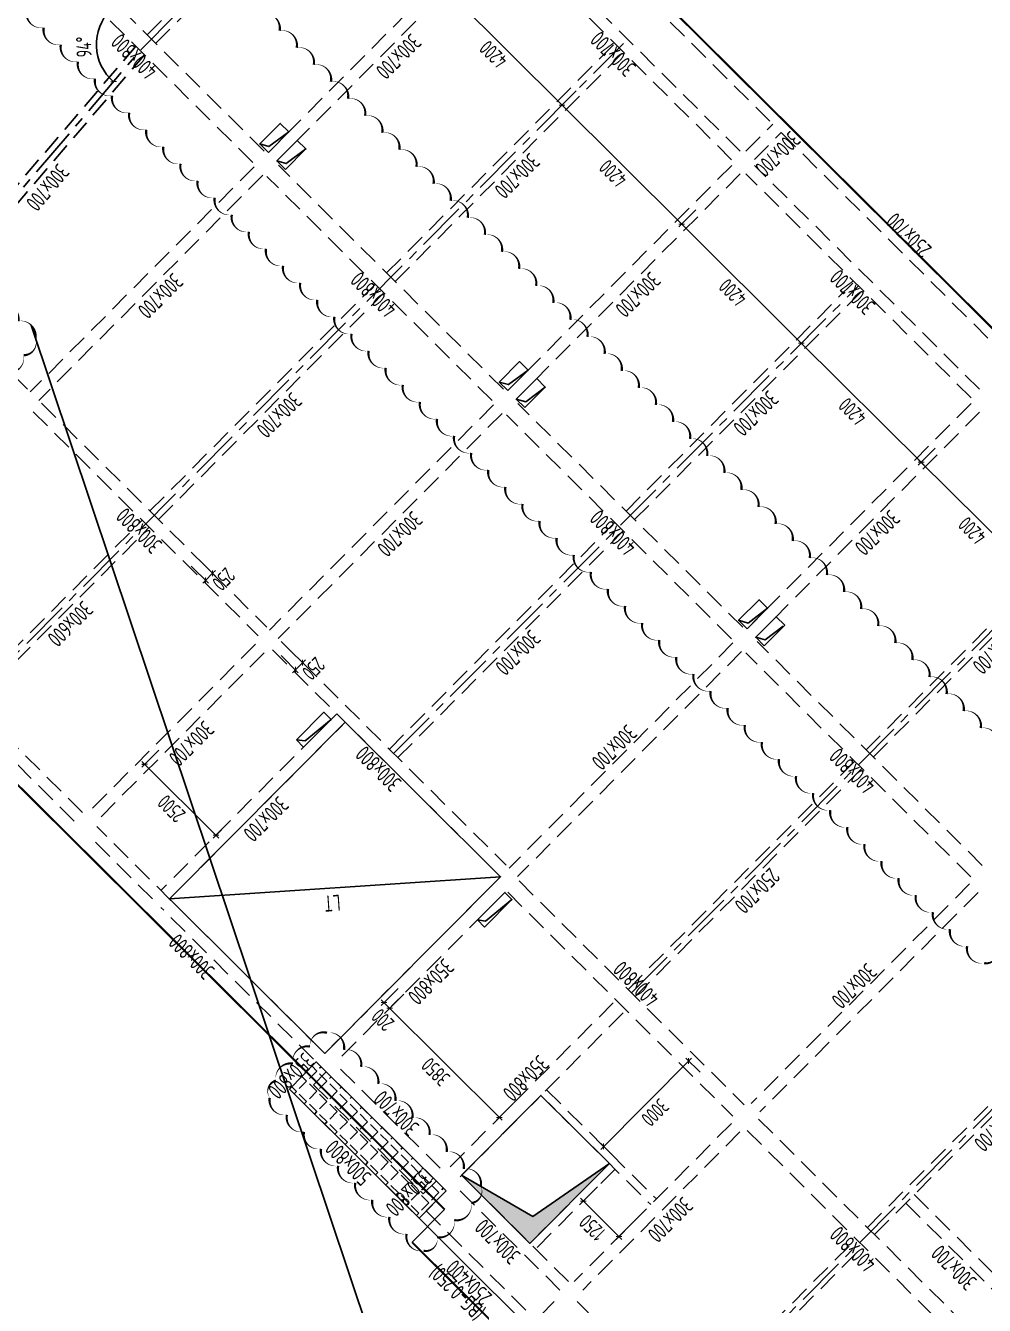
# Model space of a CAD drawing. Extents: x 517450926 to 520131079, y 3499134486 to 3500888201.
# Drawn here: x 518717878 to 518741732, y 3500102672 to 3500134507 of the extents above; entities that cross this region are included whole.
import ezdxf
from ezdxf.enums import TextEntityAlignment as Align

# ---------------------------------------------------------------- set-up
doc = ezdxf.new("R2010")
doc.units = 0
doc.header["$LTSCALE"] = 1000
doc.header["$MEASUREMENT"] = 0
doc.linetypes.add('CENTER', pattern=[2, 1.25, -0.25, 0.25, -0.25])
doc.linetypes.add('DASHED', pattern=[0.75, 0.5, -0.25])
doc.layers.get('0').update_dxf_attribs({"linetype": 'CONTINUOUS'})
doc.layers.get('Defpoints').update_dxf_attribs({"color": 2, "linetype": 'CONTINUOUS'})
doc.layers.add('0_修订云线', color=1, linetype='CONTINUOUS', plot=False)
for name, color, linetype in [('S_AXIS', 8, 'CENTER'), ('S_AXIS_DIMS', 3, 'CONTINUOUS'), ('S_BEAM', 4, 'DASHED'), ('S_BEAM_SECD_TEXT_HORZ', 9, 'CONTINUOUS'), ('S_BEAM_TEXT_HORZ', 7, 'CONTINUOUS'), ('S_BEAM_TEXT_VERT', 41, 'CONTINUOUS'), ('S_FLOR_ENHN', 91, 'DASHED'), ('S_HOLE', 201, 'CONTINUOUS'), ('S_HOLE_HACH', 253, 'CONTINUOUS'), ('S_PLAN_HACH', 254, 'CONTINUOUS'), ('S_STAR', 243, 'CONTINUOUS')]:
    doc.layers.add(name, color=color, linetype=linetype)
doc.styles.add('TH-STYLE3', font='tssdeng.shx', dxfattribs={"width": 0.7, "bigfont": 'tssdchn.shx'})
doc.styles.add('样式 1', font='Tssdeng.shx', dxfattribs={"width": 0.7, "bigfont": 'Tssdchn.shx'})
doc.dimstyles.new('TSSD_100_100', dxfattribs={"dimtxt": 375, "dimasz": 100, "dimexe": 100, "dimexo": 0, "dimgap": 125, "dimtad": 1, "dimdec": 1, "dimdsep": 46, "dimtxsty": 'TH-STYLE3', "dimblk": 'ARCHTICK', "dimcen": -100, "dimdle": 100, "dimclrt": 7, "dimadec": 0, "dimazin": 0, "dimtfac": 1, "dimtdec": 1, "dimtix": 1, "dimtmove": 2, "dimatfit": 3, "dimldrblk": 'ARCHTICK', "dimfxl": 0, "dimtolj": 1, "dimtzin": 0, "dimarcsym": 0})

# ---------------------------------------------------------------- blocks, each defined once
blk = doc.blocks.new('_ArchTick')
at = {"color": 0, "const_width": 0.25}
blk.add_lwpolyline([(-0.53, -0.53), (0.53, 0.53)], dxfattribs=at)
blk = doc.blocks.new('*D105')
at = {"layer": 'Defpoints', "color": 0, "linetype": 'ByBlock', "transparency": 16777216}
for p in [(518741384, 3500124877), (518740159, 3500123644), (518744415, 3500121968)]:
    blk.add_point(p, dxfattribs=at)
at = {"layer": 'S_AXIS_DIMS', "color": 0, "linetype": 'ByBlock', "lineweight": -2, "transparency": 16777216}
for p, q in [((518740511, 3500123999), (518740088, 3500123574)), ((518743208, 3500120612), (518740088, 3500123715)), ((518743489, 3500121037), (518743066, 3500120612))]:
    blk.add_line(p, q, dxfattribs=at)
at = {"layer": 'S_AXIS_DIMS', "color": 0, "linetype": 'ByBlock', "lineweight": -2, "transparency": 16777216, "xscale": 100, "yscale": 100, "zscale": 100}
for p, rotation in [((518740159, 3500123644), 135.1572922653654), ((518743137, 3500120683), 315.1572922653654)]:
    blk.add_blockref('_ArchTick', p, dxfattribs=dict(at, rotation=rotation))
at = {"layer": 'S_AXIS_DIMS', "color": 7, "linetype": 'ByBlock', "transparency": 16777216, "insert": (518741428, 3500121942), "char_height": 375, "attachment_point": 5, "rotation": 135.1573, "style": 'TH-STYLE3'}
blk.add_mtext('\\A1;4200', dxfattribs=at)
blk = doc.blocks.new('*D106')
at = {"layer": 'Defpoints', "color": 0, "linetype": 'ByBlock', "transparency": 16777216}
for p in [(518738477, 3500127909), (518737181, 3500126606), (518741384, 3500124877)]:
    blk.add_point(p, dxfattribs=at)
at = {"layer": 'S_AXIS_DIMS', "color": 0, "linetype": 'ByBlock', "lineweight": -2, "transparency": 16777216}
for p, q in [((518737533, 3500126961), (518737110, 3500126535)), ((518740230, 3500123574), (518737110, 3500126677)), ((518740511, 3500123999), (518740088, 3500123574))]:
    blk.add_line(p, q, dxfattribs=at)
at = {"layer": 'S_AXIS_DIMS', "color": 0, "linetype": 'ByBlock', "lineweight": -2, "transparency": 16777216, "xscale": 100, "yscale": 100, "zscale": 100}
for p, rotation in [((518737181, 3500126606), 135.1572922653654), ((518740159, 3500123644), 315.1572922653654)]:
    blk.add_blockref('_ArchTick', p, dxfattribs=dict(at, rotation=rotation))
at = {"layer": 'S_AXIS_DIMS', "color": 7, "linetype": 'ByBlock', "transparency": 16777216, "insert": (518738450, 3500124904), "char_height": 375, "attachment_point": 5, "rotation": 135.1573, "style": 'TH-STYLE3'}
blk.add_mtext('\\A1;4200', dxfattribs=at)
blk = doc.blocks.new('*D107')
at = {"layer": 'Defpoints', "color": 0, "linetype": 'ByBlock', "transparency": 16777216}
for p in [(518735428, 3500130800), (518734203, 3500129568), (518738477, 3500127909)]:
    blk.add_point(p, dxfattribs=at)
at = {"layer": 'S_AXIS_DIMS', "color": 0, "linetype": 'ByBlock', "lineweight": -2, "transparency": 16777216}
for p, q in [((518734555, 3500129922), (518734132, 3500129497)), ((518737252, 3500126536), (518734132, 3500129638)), ((518737533, 3500126961), (518737110, 3500126535))]:
    blk.add_line(p, q, dxfattribs=at)
at = {"layer": 'S_AXIS_DIMS', "color": 0, "linetype": 'ByBlock', "lineweight": -2, "transparency": 16777216, "xscale": 100, "yscale": 100, "zscale": 100}
for p, rotation in [((518734203, 3500129568), 135.1572922653654), ((518737181, 3500126606), 315.1572922653654)]:
    blk.add_blockref('_ArchTick', p, dxfattribs=dict(at, rotation=rotation))
at = {"layer": 'S_AXIS_DIMS', "color": 7, "linetype": 'ByBlock', "transparency": 16777216, "insert": (518735472, 3500127865), "char_height": 375, "attachment_point": 5, "rotation": 135.1573, "style": 'TH-STYLE3'}
blk.add_mtext('\\A1;4200', dxfattribs=at)
blk = doc.blocks.new('*D108')
at = {"layer": 'Defpoints', "color": 0, "linetype": 'ByBlock', "transparency": 16777216}
for p in [(518732521, 3500133833), (518731225, 3500132529), (518735428, 3500130800)]:
    blk.add_point(p, dxfattribs=at)
at = {"layer": 'S_AXIS_DIMS', "color": 0, "linetype": 'ByBlock', "lineweight": -2, "transparency": 16777216}
for p, q in [((518731578, 3500132884), (518731154, 3500132459)), ((518734274, 3500129497), (518731154, 3500132600)), ((518734555, 3500129922), (518734132, 3500129497))]:
    blk.add_line(p, q, dxfattribs=at)
at = {"layer": 'S_AXIS_DIMS', "color": 0, "linetype": 'ByBlock', "lineweight": -2, "transparency": 16777216, "xscale": 100, "yscale": 100, "zscale": 100}
for p, rotation in [((518731225, 3500132529), 135.1572922653654), ((518734203, 3500129568), 315.1572922653654)]:
    blk.add_blockref('_ArchTick', p, dxfattribs=dict(at, rotation=rotation))
at = {"layer": 'S_AXIS_DIMS', "color": 7, "linetype": 'ByBlock', "transparency": 16777216, "insert": (518732494, 3500130827), "char_height": 375, "attachment_point": 5, "rotation": 135.1573, "style": 'TH-STYLE3'}
blk.add_mtext('\\A1;4200', dxfattribs=at)
blk = doc.blocks.new('*D109')
at = {"layer": 'Defpoints', "color": 0, "linetype": 'ByBlock', "transparency": 16777216}
for p in [(518729472, 3500136723), (518728247, 3500135491), (518732521, 3500133833)]:
    blk.add_point(p, dxfattribs=at)
at = {"layer": 'S_AXIS_DIMS', "color": 0, "linetype": 'ByBlock', "lineweight": -2, "transparency": 16777216}
for p, q in [((518728600, 3500135846), (518728176, 3500135420)), ((518731296, 3500132459), (518728176, 3500135562)), ((518731578, 3500132884), (518731154, 3500132459))]:
    blk.add_line(p, q, dxfattribs=at)
at = {"layer": 'S_AXIS_DIMS', "color": 0, "linetype": 'ByBlock', "lineweight": -2, "transparency": 16777216, "xscale": 100, "yscale": 100, "zscale": 100}
for p, rotation in [((518728247, 3500135491), 135.1572922653654), ((518731225, 3500132529), 315.1572922653654)]:
    blk.add_blockref('_ArchTick', p, dxfattribs=dict(at, rotation=rotation))
at = {"layer": 'S_AXIS_DIMS', "color": 7, "linetype": 'ByBlock', "transparency": 16777216, "insert": (518729516, 3500133789), "char_height": 375, "attachment_point": 5, "rotation": 135.1573, "style": 'TH-STYLE3'}
blk.add_mtext('\\A1;4200', dxfattribs=at)
blk = doc.blocks.new('*D140')
at = {"layer": 'Defpoints', "color": 0, "linetype": 'ByBlock', "transparency": 16777216}
for p in [(518724405, 3500119020), (518724228, 3500118842), (518724591, 3500118482)]:
    blk.add_point(p, dxfattribs=at)
at = {"layer": 'S_AXIS_DIMS', "color": 0, "linetype": 'ByBlock', "lineweight": -2, "transparency": 16777216}
for p, q in [((518724413, 3500119012), (518724838, 3500118588)), ((518724237, 3500118834), (518724662, 3500118411)), ((518724767, 3500118659), (518724591, 3500118482)), ((518724767, 3500118659), (518724838, 3500118730)), ((518724591, 3500118482), (518724521, 3500118411))]:
    blk.add_line(p, q, dxfattribs=at)
at = {"layer": 'S_AXIS_DIMS', "color": 0, "linetype": 'ByBlock', "lineweight": -2, "transparency": 16777216, "xscale": 100, "yscale": 100, "zscale": 100}
for p, rotation in [((518724767, 3500118659), 225.1572922653654), ((518724591, 3500118482), 45.15729226536535)]:
    blk.add_blockref('_ArchTick', p, dxfattribs=dict(at, rotation=rotation))
at = {"layer": 'S_AXIS_DIMS', "color": 7, "linetype": 'ByBlock', "transparency": 16777216, "insert": (518725043, 3500118511), "char_height": 375, "attachment_point": 5, "rotation": 225.1573, "style": 'TH-STYLE3'}
blk.add_mtext('\\A1;250', dxfattribs=at)
blk = doc.blocks.new('*D141')
at = {"layer": 'Defpoints', "color": 0, "linetype": 'ByBlock', "transparency": 16777216}
for p in [(518734374, 3500108752), (518734658, 3500108470), (518732542, 3500106343)]:
    blk.add_point(p, dxfattribs=at)
at = {"layer": 'S_AXIS_DIMS', "color": 0, "linetype": 'ByBlock', "lineweight": -2, "transparency": 16777216}
for p, q in [((518732188, 3500106554), (518734444, 3500108823)), ((518734658, 3500108470), (518734303, 3500108823)), ((518732542, 3500106343), (518732188, 3500106696))]:
    blk.add_line(p, q, dxfattribs=at)
at = {"layer": 'S_AXIS_DIMS', "color": 0, "linetype": 'ByBlock', "lineweight": -2, "transparency": 16777216, "xscale": 100, "yscale": 100, "zscale": 100}
for p, rotation in [((518734374, 3500108752), 45.15729226536535), ((518732258, 3500106625), 225.1572922653654)]:
    blk.add_blockref('_ArchTick', p, dxfattribs=dict(at, rotation=rotation))
at = {"layer": 'S_AXIS_DIMS', "color": 7, "linetype": 'ByBlock', "transparency": 16777216, "insert": (518733538, 3500107469), "char_height": 375, "attachment_point": 5, "rotation": 225.1573, "style": 'TH-STYLE3'}
blk.add_mtext('\\A1;3000', dxfattribs=at)
blk = doc.blocks.new('*D142')
at = {"layer": 'Defpoints', "color": 0, "linetype": 'ByBlock', "transparency": 16777216}
for p in [(518732342, 3500105858), (518733228, 3500104976), (518732641, 3500104386)]:
    blk.add_point(p, dxfattribs=at)
at = {"layer": 'S_AXIS_DIMS', "color": 0, "linetype": 'ByBlock', "lineweight": -2, "transparency": 16777216}
for p, q in [((518732107, 3500105622), (518731684, 3500105196)), ((518731684, 3500105338), (518732712, 3500104315)), ((518732994, 3500104740), (518732571, 3500104315))]:
    blk.add_line(p, q, dxfattribs=at)
at = {"layer": 'S_AXIS_DIMS', "color": 0, "linetype": 'ByBlock', "lineweight": -2, "transparency": 16777216, "xscale": 100, "yscale": 100, "zscale": 100}
for p, rotation in [((518731755, 3500105267), 135.1572922653654), ((518732641, 3500104386), 315.1572922653654)]:
    blk.add_blockref('_ArchTick', p, dxfattribs=dict(at, rotation=rotation))
at = {"layer": 'S_AXIS_DIMS', "color": 7, "linetype": 'ByBlock', "transparency": 16777216, "insert": (518731978, 3500104605), "char_height": 375, "attachment_point": 5, "rotation": 135.1573, "style": 'TH-STYLE3'}
blk.add_mtext('\\A1;1250', dxfattribs=at)
blk = doc.blocks.new('*D143')
at = {"layer": 'Defpoints', "color": 0, "linetype": 'ByBlock', "transparency": 16777216}
for p in [(518722169, 3500121243), (518721993, 3500121066), (518722356, 3500120705)]:
    blk.add_point(p, dxfattribs=at)
at = {"layer": 'S_AXIS_DIMS', "color": 0, "linetype": 'ByBlock', "lineweight": -2, "transparency": 16777216}
for p, q in [((518722177, 3500121235), (518722603, 3500120812)), ((518722001, 3500121058), (518722426, 3500120635)), ((518722532, 3500120882), (518722356, 3500120705)), ((518722532, 3500120882), (518722602, 3500120953)), ((518722356, 3500120705), (518722285, 3500120634))]:
    blk.add_line(p, q, dxfattribs=at)
at = {"layer": 'S_AXIS_DIMS', "color": 0, "linetype": 'ByBlock', "lineweight": -2, "transparency": 16777216, "xscale": 100, "yscale": 100, "zscale": 100}
for p, rotation in [((518722532, 3500120882), 225.1572922653654), ((518722356, 3500120705), 45.15729226536535)]:
    blk.add_blockref('_ArchTick', p, dxfattribs=dict(at, rotation=rotation))
at = {"layer": 'S_AXIS_DIMS', "color": 7, "linetype": 'ByBlock', "transparency": 16777216, "insert": (518722808, 3500120734), "char_height": 375, "attachment_point": 5, "rotation": 225.1573, "style": 'TH-STYLE3'}
blk.add_mtext('\\A1;250', dxfattribs=at)
blk = doc.blocks.new('*D148')
at = {"layer": 'Defpoints', "color": 0, "linetype": 'ByBlock', "transparency": 16777216}
for p in [(518721659, 3500116955), (518720840, 3500116131), (518723432, 3500115192)]:
    blk.add_point(p, dxfattribs=at)
at = {"layer": 'S_AXIS_DIMS', "color": 0, "linetype": 'ByBlock', "lineweight": -2, "transparency": 16777216}
for p, q in [((518721192, 3500116486), (518720769, 3500116060)), ((518722683, 3500114298), (518720769, 3500116202)), ((518722965, 3500114723), (518722542, 3500114297))]:
    blk.add_line(p, q, dxfattribs=at)
at = {"layer": 'S_AXIS_DIMS', "color": 0, "linetype": 'ByBlock', "lineweight": -2, "transparency": 16777216, "xscale": 100, "yscale": 100, "zscale": 100}
for p, rotation in [((518720840, 3500116131), 135.1572922653654), ((518722612, 3500114368), 315.1572922653654)]:
    blk.add_blockref('_ArchTick', p, dxfattribs=dict(at, rotation=rotation))
at = {"layer": 'S_AXIS_DIMS', "color": 7, "linetype": 'ByBlock', "transparency": 16777216, "insert": (518721506, 3500115028), "char_height": 375, "attachment_point": 5, "rotation": 135.1573, "style": 'TH-STYLE3'}
blk.add_mtext('\\A1;2500', dxfattribs=at)
blk = doc.blocks.new('*D265')
at = {"layer": 'Defpoints', "color": 0, "transparency": 16777216}
for p in [(518727775, 3500110908), (518726933, 3500110062), (518730504, 3500108193)]:
    blk.add_point(p, dxfattribs=at)
at = {"layer": 'S_AXIS_DIMS', "color": 0, "lineweight": -2, "transparency": 16777216}
for p, q in [((518727286, 3500110417), (518726863, 3500109992)), ((518729734, 3500107277), (518726862, 3500110133)), ((518730016, 3500107702), (518729593, 3500107277))]:
    blk.add_line(p, q, dxfattribs=at)
at = {"layer": 'S_AXIS_DIMS', "color": 0, "lineweight": -2, "transparency": 16777216, "xscale": 100, "yscale": 100, "zscale": 100}
for p, rotation in [((518726933, 3500110062), 135.1572922659514), ((518729663, 3500107348), 315.1572922659514)]:
    blk.add_blockref('_ArchTick', p, dxfattribs=dict(at, rotation=rotation))
at = {"layer": 'S_AXIS_DIMS', "color": 7, "transparency": 16777216, "insert": (518728078, 3500108483), "char_height": 375, "attachment_point": 5, "rotation": 135.1573, "style": 'TH-STYLE3'}
blk.add_mtext('\\A1;3850', dxfattribs=at)
blk = doc.blocks.new('*D266')
at = {"layer": 'Defpoints', "color": 0, "transparency": 16777216}
for p in [(518727144, 3500110558), (518727286, 3500110417), (518726792, 3500110204)]:
    blk.add_point(p, dxfattribs=at)
at = {"layer": 'S_AXIS_DIMS', "color": 0, "lineweight": -2, "transparency": 16777216}
for p, q in [((518727144, 3500110558), (518726721, 3500110133)), ((518727286, 3500110417), (518726863, 3500109992)), ((518726792, 3500110204), (518726721, 3500110274)), ((518726933, 3500110062), (518726792, 3500110204)), ((518726933, 3500110062), (518727004, 3500109992))]:
    blk.add_line(p, q, dxfattribs=at)
at = {"layer": 'S_AXIS_DIMS', "color": 0, "lineweight": -2, "transparency": 16777216, "xscale": 100, "yscale": 100, "zscale": 100}
for p, rotation in [((518726792, 3500110204), 315.1572922659514), ((518726933, 3500110062), 135.1572922659513)]:
    blk.add_blockref('_ArchTick', p, dxfattribs=dict(at, rotation=rotation))
at = {"layer": 'S_AXIS_DIMS', "color": 7, "transparency": 16777216, "insert": (518726764, 3500109773), "char_height": 375, "attachment_point": 5, "rotation": 135.1573, "style": 'TH-STYLE3'}
blk.add_mtext('\\A1;200', dxfattribs=at)
blk = doc.blocks.new('*D267')
at = {"layer": 'Defpoints', "color": 0, "transparency": 16777216}
for p in [(518669878, 3500184742), (518719672, 3500134322), (518720742, 3500133901), (518715548, 3500127828), (518751217, 3500103849)]:
    blk.add_point(p, dxfattribs=at)
at = {"layer": 'S_AXIS_DIMS', "color": 0, "lineweight": -2, "transparency": 16777216}
blk.add_arc((518720860, 3500134039), 1222, 135.1573, 229.4593, dxfattribs=at)
at = {"layer": 'S_AXIS_DIMS', "color": 0, "lineweight": -2, "transparency": 16777216, "xscale": 100, "yscale": 100, "zscale": 100}
for p, rotation in [((518719994, 3500134901), 45.15729226451204), ((518720066, 3500133111), 319.4592519570663)]:
    blk.add_blockref('_ArchTick', p, dxfattribs=dict(at, rotation=rotation))
at = {"layer": 'S_AXIS_DIMS', "color": 7, "transparency": 16777216, "insert": (518719327, 3500133977), "char_height": 375, "attachment_point": 5, "rotation": 92.3083, "style": 'TH-STYLE3'}
blk.add_mtext('\\A1;94°', dxfattribs=at)
blk = doc.blocks.new('*D269')
at = {"layer": 'Defpoints', "color": 0, "transparency": 16777216}
for p in [(518669878, 3500184742), (518695991, 3500158014), (518696924, 3500157601, 0), (518691015, 3500152120, 0), (518751217, 3500103849)]:
    blk.add_point(p, dxfattribs=at)
at = {"layer": 'S_AXIS_DIMS', "color": 0, "lineweight": -2, "transparency": 16777216}
blk.add_arc((518697051, 3500157718), 1100, 135.1573, 222.8453, dxfattribs=at)
at = {"layer": 'S_AXIS_DIMS', "color": 0, "lineweight": -2, "transparency": 16777216, "xscale": 100, "yscale": 100, "zscale": 100}
for p, rotation in [((518696271, 3500158494), 45.15729226459322), ((518696244, 3500156970), 312.8453472691643)]:
    blk.add_blockref('_ArchTick', p, dxfattribs=dict(at, rotation=rotation))
at = {"layer": 'S_AXIS_DIMS', "color": 7, "transparency": 16777216, "insert": (518695638, 3500157743), "char_height": 375, "attachment_point": 5, "rotation": 89.0013, "style": 'TH-STYLE3'}
blk.add_mtext('\\A1;88°', dxfattribs=at)

msp = doc.modelspace()

# ---------------------------------------------------------------- hatches: boundary and pattern name
at = {"layer": 'S_HOLE_HACH'}
h = msp.add_hatch(color=256, dxfattribs=at)
h.dxf.hatch_style = 1
h.paths.add_polyline_path([(518732401.4241, 3500106201.0902), (518730426.9676, 3500104215.7638), (518728725.2592, 3500105908.1544), (518730495.8367, 3500104886.6664)])
at = {"layer": 'S_PLAN_HACH', "transparency": 33554559}
h = msp.add_hatch(dxfattribs=at)
h.set_pattern_fill('ANGLE', color=256, scale=1300)
h.set_pattern_definition([(135.1573, (518630193.4, 3500156019.2), (-252.0957, -253.4837), [260, -97.5]), (225.1573, (518630193.4, 3500156019.2), (253.4837, -252.0957), [260, -97.5])])
h.paths.add_polyline_path([(518728337.4196, 3500105518.1795), (518725111.2635, 3500108726.6708), (518724441.3587, 3500108053.0777), (518727667.5149, 3500104844.5864)])

# ---------------------------------------------------------------- linework, layer by layer
at = {"layer": '0_修订云线', "color": 6}
msp.add_line((518718020.2728, 3500127054.0876), (518748038.0868, 3500037468.9124), dxfattribs=at)
at = {"layer": '0_修订云线'}
for points in [[(518742058.8514, 3500111518.2468, 0, 60, -0.52056705), (518741727.442, 3500111185.0128, 0, 60, -0.52056705), (518741302.0148, 3500111608.1105, 0, 60, -0.52056705), (518740876.5876, 3500112031.2083, 0, 60, -0.52056705), (518740451.1604, 3500112454.306, 0, 60, -0.52056705), (518740025.7333, 3500112877.4038, 0, 60, -0.52056705), (518739600.3061, 3500113300.5015, 0, 60, -0.52056705), (518739174.8789, 3500113723.5993, 0, 60, -0.52056705), (518738749.4517, 3500114146.697, 0, 60, -0.52056705), (518738324.0245, 3500114569.7948, 0, 60, -0.52056705), (518737898.5973, 3500114992.8926, 0, 60, -0.52056705), (518737473.1701, 3500115415.9903, 0, 60, -0.52056705), (518737047.743, 3500115839.0881, 0, 60, -0.52056705), (518736622.3158, 3500116262.1858, 0, 60, -0.52056705), (518736196.8886, 3500116685.2836, 0, 60, -0.52056705), (518735771.4614, 3500117108.3813, 0, 60, -0.52056705), (518735346.0342, 3500117531.4791, 0, 60, -0.52056705), (518734920.607, 3500117954.5768, 0, 60, -0.52056705), (518734495.1798, 3500118377.6746, 0, 60, -0.52056705), (518734069.7526, 3500118800.7723, 0, 60, -0.52056705), (518733644.3255, 3500119223.8701, 0, 60, -0.52056705), (518733218.8983, 3500119646.9678, 0, 60, -0.52056705), (518732793.4711, 3500120070.0656, 0, 60, -0.52056705), (518732368.0439, 3500120493.1633, 0, 60, -0.52056705), (518731942.6167, 3500120916.2611, 0, 60, -0.52056705), (518731517.1895, 3500121339.3588, 0, 60, -0.52056705), (518731091.7623, 3500121762.4566, 0, 60, -0.52056705), (518730666.3351, 3500122185.5544, 0, 60, -0.52056705), (518730240.908, 3500122608.6521, 0, 60, -0.52056705), (518729815.4808, 3500123031.7499, 0, 60, -0.52056705), (518729390.0536, 3500123454.8476, 0, 60, -0.52056705), (518728964.6264, 3500123877.9454, 0, 60, -0.52056705), (518728539.1992, 3500124301.0431, 0, 60, -0.52056705), (518728113.772, 3500124724.1409, 0, 60, -0.52056705), (518727688.3448, 3500125147.2386, 0, 60, -0.52056705), (518727262.9176, 3500125570.3364, 0, 60, -0.52056705), (518726837.4905, 3500125993.4341, 0, 60, -0.52056705), (518726412.0633, 3500126416.5319, 0, 60, -0.52056705), (518725986.6361, 3500126839.6296, 0, 60, -0.52056705), (518725561.2089, 3500127262.7274, 0, 60, -0.52056705), (518725135.7817, 3500127685.8251, 0, 60, -0.52056705), (518724710.3545, 3500128108.9229, 0, 60, -0.52056705), (518724284.9273, 3500128532.0206, 0, 60, -0.52056705), (518723859.5002, 3500128955.1184, 0, 60, -0.52056705), (518723434.073, 3500129378.2162, 0, 60, -0.52056705), (518723008.6458, 3500129801.3139, 0, 60, -0.52056705), (518722583.2186, 3500130224.4117, 0, 60, -0.52056705), (518722157.7914, 3500130647.5094, 0, 60, -0.52056705), (518721732.3642, 3500131070.6072, 0, 60, -0.52056705), (518721306.937, 3500131493.7049, 0, 60, -0.52056705), (518720881.5098, 3500131916.8027, 0, 60, -0.52056705), (518720456.0827, 3500132339.9004, 0, 60, -0.52056705), (518720030.6555, 3500132762.9982, 0, 60, -0.52056705), (518719605.2283, 3500133186.0959, 0, 60, -0.52056705), (518719179.8011, 3500133609.1937, 0, 60, -0.52056705), (518718754.3739, 3500134032.2914, 0, 60, -0.52056705), (518718328.9467, 3500134455.3892, 0, 60, -0.52056705), (518717903.5195, 3500134878.4869, 0, 60, -0.52056705)], [(518723773.4322, 3500134802.66, 0, 60, -0.52056705), (518724198.8594, 3500134379.5622, 0, 60, -0.52056705), (518724624.2865, 3500133956.4645, 0, 60, -0.52056705), (518725049.7137, 3500133533.3667, 0, 60, -0.52056705), (518725475.1409, 3500133110.269, 0, 60, -0.52056705), (518725900.5681, 3500132687.1712, 0, 60, -0.52056705), (518726325.9953, 3500132264.0735, 0, 60, -0.52056705), (518726751.4225, 3500131840.9757, 0, 60, -0.52056705), (518727176.8497, 3500131417.878, 0, 60, -0.52056705), (518727602.2769, 3500130994.7802, 0, 60, -0.52056705), (518728027.704, 3500130571.6824, 0, 60, -0.52056705), (518728453.1312, 3500130148.5847, 0, 60, -0.52056705), (518728878.5584, 3500129725.4869, 0, 60, -0.52056705), (518729303.9856, 3500129302.3892, 0, 60, -0.52056705), (518729729.4128, 3500128879.2914, 0, 60, -0.52056705), (518730154.84, 3500128456.1937, 0, 60, -0.52056705), (518730580.2672, 3500128033.0959, 0, 60, -0.52056705), (518731005.6944, 3500127609.9982, 0, 60, -0.52056705), (518731431.1215, 3500127186.9004, 0, 60, -0.52056705), (518731856.5487, 3500126763.8027, 0, 60, -0.52056705), (518732281.9759, 3500126340.7049, 0, 60, -0.52056705), (518732707.4031, 3500125917.6072, 0, 60, -0.52056705), (518733132.8303, 3500125494.5094, 0, 60, -0.52056705), (518733558.2575, 3500125071.4117, 0, 60, -0.52056705), (518733983.6847, 3500124648.3139, 0, 60, -0.52056705), (518734409.1119, 3500124225.2162, 0, 60, -0.52056705), (518734834.539, 3500123802.1184, 0, 60, -0.52056705), (518735259.9662, 3500123379.0206, 0, 60, -0.52056705), (518735685.3934, 3500122955.9229, 0, 60, -0.52056705), (518736110.8206, 3500122532.8251, 0, 60, -0.52056705), (518736536.2478, 3500122109.7274, 0, 60, -0.52056705), (518736961.675, 3500121686.6296, 0, 60, -0.52056705), (518737387.1022, 3500121263.5319, 0, 60, -0.52056705), (518737812.5293, 3500120840.4341, 0, 60, -0.52056705), (518738237.9565, 3500120417.3364, 0, 60, -0.52056705), (518738663.3837, 3500119994.2386, 0, 60, -0.52056705), (518739088.8109, 3500119571.1409, 0, 60, -0.52056705), (518739514.2381, 3500119148.0431, 0, 60, -0.52056705), (518739939.6653, 3500118724.9454, 0, 60, -0.52056705), (518740365.0925, 3500118301.8476, 0, 60, -0.52056705), (518740790.5197, 3500117878.7499, 0, 60, -0.52056705), (518741215.9468, 3500117455.6521, 0, 60, -0.52056705), (518741641.374, 3500117032.5544, 0, 60, -0.52056705), (518742066.8012, 3500116609.4566, 0, 60, -0.52056705)]]:
    msp.add_lwpolyline(points, format="xyseb", dxfattribs=at)
at = {"layer": '0_修订云线', "color": 6}
msp.add_lwpolyline([(518716622.7716, 3500125091.7364, 0, 60, -0.52056705), (518716197.3444, 3500125514.8341, 0, 60, -0.52056705), (518715771.9172, 3500125937.9319, 0, 60, -0.52056705), (518716002.5456, 3500126362.8307, 0, 60, -0.52056705), (518716425.6434, 3500126788.2579, 0, 60, -0.52056705), (518716848.7411, 3500127213.685, 0, 60, -0.52056705), (518717272.0066, 3500127578.0026, 0, 60, -0.52056705), (518717697.4338, 3500127154.9048, 0, 60, -0.52056705), (518718122.861, 3500126731.8071, 0, 60, -0.52056705), (518717831.1229, 3500126306.7405, 0, 60, -0.52056705), (518717408.0252, 3500125881.3133, 0, 60, -0.52056705), (518716984.9274, 3500125455.8861, 0, 60, -0.52056705)], format="xyseb", close=True, dxfattribs=at)
at = {"layer": '0_修订云线'}
msp.add_lwpolyline([(518727780.8429, 3500104028.4102, 0, 60, -0.52056705), (518727355.4157, 3500104451.508, 0, 60, -0.52056705), (518726929.9885, 3500104874.6057, 0, 60, -0.52056705), (518726504.5614, 3500105297.7035, 0, 60, -0.52056705), (518726079.1342, 3500105720.8012, 0, 60, -0.52056705), (518725653.707, 3500106143.899, 0, 60, -0.52056705), (518725228.2798, 3500106566.9967, 0, 60, -0.52056705), (518724802.8526, 3500106990.0945, 0, 60, -0.52056705), (518724377.4254, 3500107413.1922, 0, 60, -0.52056705), (518723951.9982, 3500107836.29, 0, 60, -0.52056705), (518724105.2569, 3500108260.9764, 0, 60, -0.52056705), (518724528.3546, 3500108686.4036, 0, 60, -0.52056705), (518724951.4524, 3500109111.8308, 0, 60, -0.52056705), (518725374.7859, 3500109451.3983, 0, 60, -0.52056705), (518725800.213, 3500109028.3006, 0, 60, -0.52056705), (518726225.6402, 3500108605.2028, 0, 60, -0.52056705), (518726651.0674, 3500108182.1051, 0, 60, -0.52056705), (518727076.4946, 3500107759.0073, 0, 60, -0.52056705), (518727501.9218, 3500107335.9096, 0, 60, -0.52056705), (518727927.349, 3500106912.8118, 0, 60, -0.52056705), (518728352.7762, 3500106489.7141, 0, 60, -0.52056705), (518728778.2034, 3500106066.6163, 0, 60, -0.52056705), (518729203.6305, 3500105643.5186, 0, 60, -0.52056705), (518728964.5122, 3500105218.5964, 0, 60, -0.52056705), (518728541.4145, 3500104793.1693, 0, 60, -0.52056705), (518728118.3167, 3500104367.7421, 0, 60, -0.52056705)], format="xyseb", close=True, dxfattribs=at)
at = {"layer": 'S_AXIS'}
for p, q in [((518720741.8175, 3500133900.8033), (518726793.2229, 3500139985.5257)), ((518715547.7948, 3500127828.1347), (518720741.8175, 3500133900.8033)), ((518716495.1982, 3500117718.6628), (518732749.2036, 3500134062.1572)), ((518727034.7378, 3500116404.0887), (518738599.4097, 3500128032.4319)), ((518732955.4603, 3500110445.2679), (518744555.3904, 3500122109.0633)), ((518734398.3982, 3500099984.0094), (518750511.371, 3500116185.6948))]:
    msp.add_line(p, q, dxfattribs=at)
at = {"layer": 'S_BEAM', "linetype": 'Continuous'}
for p, q in [((518724908.6234, 3500143904.8094), (518756886.5669, 3500112101.9616)), ((518725111.2635, 3500108726.6708), (518724441.3587, 3500108053.0777)), ((518724441.3587, 3500108053.0777), (518739154.0489, 3500093420.9471)), ((518727771.9305, 3500105445.9161), (518728089.2538, 3500105764.9865))]:
    msp.add_line(p, q, dxfattribs=at)
at = {"layer": 'S_BEAM'}
for p, q in [((518720904.5302, 3500134277.1287), (518726581.0917, 3500139984.9434)), ((518721117.2438, 3500134065.5798), (518726793.8053, 3500139773.3945)), ((518730723.7655, 3500137768.9214), (518736467.0326, 3500132057.1017)), ((518723811.616, 3500131385.9607), (518718210.158, 3500136956.7478)), ((518729488.5657, 3500136952.3546), (518723917.7786, 3500131350.8966)), ((518729701.2793, 3500136740.8057), (518724130.4922, 3500131139.3477)), ((518735444.1581, 3500131170.4069), (518729842.7001, 3500136741.1939)), ((518735655.707, 3500131383.1205), (518730054.249, 3500136953.9075)), ((518723529.5508, 3500131102.3425), (518717928.0928, 3500136673.1296)), ((518715441.0291, 3500127934.3158), (518720622.9808, 3500133992.9976)), ((518726860.5108, 3500128353.7601), (518732537.0723, 3500134061.5748)), ((518715654.5606, 3500127721.9536), (518720836.5122, 3500133780.6353)), ((518727073.2244, 3500128142.2112), (518732749.7859, 3500133850.0259)), ((518735797.1278, 3500131383.5087), (518736467.0326, 3500132057.1017)), ((518736009.8414, 3500131171.9598), (518736679.7461, 3500131845.5529)), ((518736679.7461, 3500131845.5529), (518742423.0132, 3500126133.7332)), ((518712322.0476, 3500131036.2193), (518717923.5055, 3500125465.4323)), ((518723565.1972, 3500130996.374), (518717994.4101, 3500125394.916)), ((518729767.5966, 3500125462.5921), (518724166.1386, 3500131033.3792)), ((518735444.5463, 3500131028.986), (518729873.7592, 3500125427.5281)), ((518741611.6876, 3500125459.7519), (518736010.2296, 3500131030.539)), ((518723777.9108, 3500130784.8251), (518718207.1237, 3500125183.3671)), ((518729485.5314, 3500125178.974), (518723884.0735, 3500130749.7611)), ((518735657.2599, 3500130817.4372), (518730086.4728, 3500125215.9792)), ((518741400.1387, 3500125247.0383), (518735798.6807, 3500130817.8254)), ((518732816.4914, 3500122430.3916), (518738493.0529, 3500128138.2063)), ((518720972.4004, 3500122433.2317), (518726578.4457, 3500128070.142)), ((518721185.114, 3500122221.6828), (518726791.1592, 3500127858.5931)), ((518733029.205, 3500122218.8427), (518738705.7665, 3500127926.6574)), ((518718278.0282, 3500125112.8508), (518723879.4862, 3500119542.0637)), ((518729521.1778, 3500125073.0054), (518723950.3907, 3500119471.5475)), ((518735723.5772, 3500119539.2236), (518730122.1192, 3500125110.0107)), ((518741400.5269, 3500125105.6175), (518735829.7399, 3500119504.1595)), ((518718066.4793, 3500124900.1372), (518723667.9373, 3500119329.3502)), ((518729733.8914, 3500124861.4565), (518724163.1043, 3500119259.9986)), ((518735441.512, 3500119255.6055), (518729840.0541, 3500124826.3925)), ((518741613.2405, 3500124894.0686), (518736042.4534, 3500119292.6107)), ((518716406.5675, 3500117806.8081), (518720778.5776, 3500122202.8891)), ((518726928.381, 3500116509.8632), (518732534.4263, 3500122146.7734)), ((518738790.1982, 3500116489.3939), (518744466.7597, 3500122197.2087)), ((518716583.8289, 3500117630.5174), (518720955.839, 3500122026.5983)), ((518727141.0946, 3500116298.3143), (518732747.1398, 3500121935.2246)), ((518738967.4595, 3500116313.1032), (518744644.021, 3500122020.9179)), ((518719295.9272, 3500114933.2692), (518713694.4692, 3500120504.0563)), ((518719084.3783, 3500114720.5556), (518713482.9203, 3500120291.3427)), ((518723597.8092, 3500119117.0248), (518719507.8643, 3500115004.562)), ((518723810.5228, 3500118905.4759), (518719720.5779, 3500114793.0131)), ((518724022.4599, 3500118976.7687), (518729588.4656, 3500113441.2397)), ((518724234.0088, 3500119189.4823), (518729835.4668, 3500113618.6952)), ((518735477.1584, 3500119149.6369), (518729906.3713, 3500113548.1789)), ((518735689.872, 3500118938.088), (518730119.0849, 3500113336.63)), ((518741397.4926, 3500113332.2369), (518735796.0347, 3500118903.024)), ((518741679.5578, 3500113615.855), (518736078.0999, 3500119186.6421)), ((518725617.8119, 3500117390.1521), (518721245.8001, 3500112994.0728)), ((518725760.0092, 3500117107.6987), (518721529.0317, 3500112853.4268)), ((518732866.8296, 3500110533.4133), (518738508.133, 3500116205.7758)), ((518733044.0909, 3500110357.1226), (518738685.3943, 3500116029.4851)), ((518725216.4555, 3500109045.1588), (518719650.4498, 3500114580.6878)), ((518721034.2529, 3500112781.3576), (518719438.901, 3500114367.9742)), ((518729553.7899, 3500113193.6562), (518725463.8449, 3500109081.1934)), ((518730154.7313, 3500113230.6615), (518735756.1893, 3500107659.8744)), ((518729801.9557, 3500112946.8492), (518725712.0108, 3500108834.3864)), ((518729872.6661, 3500112947.0434), (518735474.1241, 3500107376.2563)), ((518741362.2701, 3500113155.0093), (518735933.2208, 3500107696.0694)), ((518741574.9837, 3500112943.4604), (518736145.9344, 3500107484.5205)), ((518725040.3589, 3500108797.1871), (518721246.9665, 3500112569.8087)), ((518728441.8352, 3500106119.5092), (518732567.0383, 3500110267.4242)), ((518728690.0011, 3500105872.7022), (518732815.2042, 3500110020.6172)), ((518738822.8101, 3500104610.0447), (518744464.1136, 3500110282.4073)), ((518739000.0715, 3500104433.7539), (518744641.375, 3500110106.1165)), ((518725359.4293, 3500108479.8638), (518725042.106, 3500108160.7934)), ((518727982.897, 3500105870.761), (518725394.8816, 3500108444.6056)), ((518728194.4459, 3500106083.4745), (518725606.4305, 3500108657.3192)), ((518725042.106, 3500108160.7934), (518727771.9305, 3500105445.9161)), ((518730699.7154, 3500107893.4813), (518733429.5397, 3500105178.604)), ((518730840.748, 3500108035.2903), (518733570.5722, 3500105320.4131)), ((518735438.9016, 3500107199.0287), (518731525.5998, 3500103264.1819)), ((518736110.7119, 3500107307.2929), (518741712.1697, 3500101736.5056)), ((518735651.6152, 3500106987.4798), (518731738.3134, 3500103052.633)), ((518735828.6467, 3500107023.6748), (518741430.1045, 3500101452.8875)), ((518732401.4242, 3500106201.0903), (518730426.968, 3500104215.7634)), ((518731384.1791, 3500103263.7935), (518728725.2592, 3500105908.1544)), ((518732543.2332, 3500106060.0577), (518730568.777, 3500104074.7308)), ((518731172.6302, 3500103051.0799), (518728513.7103, 3500105695.4408)), ((518727843.8056, 3500105021.8478), (518728337.4196, 3500105518.1795)), ((518739776.1034, 3500105214.0584), (518742541.3801, 3500102463.923)), ((518739987.6522, 3500105426.772), (518742752.929, 3500102676.6366)), ((518727843.8056, 3500105021.8478), (518730573.63, 3500102306.9705)), ((518734309.7675, 3500100072.1548), (518738540.745, 3500104326.4265)), ((518734487.0289, 3500099895.864), (518738718.0063, 3500104150.1358)), ((518731031.9859, 3500102767.85), (518730573.63, 3500102306.9705)), ((518737199.1272, 3500097198.6159), (518731597.6692, 3500102769.4029))]:
    msp.add_line(p, q, dxfattribs=at)
at = {"layer": 'S_FLOR_ENHN', "linetype": 'ByBlock', "const_width": 50}
msp.add_lwpolyline([(518727492.3888, 3500104243.0626), (518739156.1842, 3500092643.1326), (518745961.0064, 3500099485.4198), (518745145.9569, 3500100296.7117), (518756886.5669, 3500112101.9616), (518724908.6234, 3500143904.8094), (518725649.0444, 3500144649.307), (518718629.4959, 3500151630.4199), (518713781.5008, 3500146755.7334), (518709137.254, 3500151374.5505), (518713808.9584, 3500156071.9757), (518677754.0043, 3500191929.5103), (518669990.1605, 3500184122.9214), (518661608.9242, 3500168566.9861), (518675983.547, 3500154271.0719), (518677393.8728, 3500155689.1625), (518688454.9796, 3500144688.621), (518687820.3249, 3500144050.472), (518709977.9909, 3500122014.1307), (518710612.6456, 3500122652.2796), (518724758.0997, 3500108584.2793), (518724758.0997, 3500108584.2794), (518728303.3262, 3500105058.4648)], dxfattribs=at)
at = {"layer": 'S_FLOR_ENHN', "linetype": 'ByBlock'}
msp.add_lwpolyline([(518727492.3889, 3500104243.0626), (518728303.3262, 3500105058.4647)], dxfattribs=at)
at = {"layer": 'S_HOLE'}
for p, q in [((518736337.3794, 3500120014.594), (518735856.3903, 3500119645.8075)), ((518735856.3903, 3500119645.8075), (518735617.0215, 3500119715.7131))]:
    msp.add_line(p, q, dxfattribs=at)
for points in [[(518723917.7786, 3500131350.8966), (518723705.0603, 3500131562.4502), (518724212.8543, 3500132073.0399), (518724425.5726, 3500131861.4864)], [(518724343.2106, 3500130927.7941), (518724130.4922, 3500131139.3477), (518724638.2862, 3500131649.9375), (518724851.0046, 3500131438.3839)], [(518729873.7592, 3500125427.5281), (518729661.0409, 3500125639.0816), (518730168.8349, 3500126149.6714), (518730381.5532, 3500125938.1178)], [(518730299.1912, 3500125004.4256), (518730086.4728, 3500125215.9792), (518730594.2668, 3500125726.5689), (518730806.9852, 3500125515.0153)], [(518735829.7398, 3500119504.1595), (518735617.0215, 3500119715.7131), (518736124.661, 3500120226.1475), (518736337.3794, 3500120014.594)], [(518736255.1721, 3500119081.0572), (518736042.4537, 3500119292.6109), (518736550.2475, 3500119803.2004), (518736762.9658, 3500119591.6468)], [(518724615.4332, 3500116736.7827), (518724792.6945, 3500116560.492), (518725476.7793, 3500117248.3431), (518725299.5179, 3500117424.6338)], [(518729295.1373, 3500112082.7029), (518729117.8712, 3500112258.9983), (518729801.9557, 3500112946.8492), (518729979.2218, 3500112770.5537)], [(518730426.9676, 3500104215.7638), (518728725.3015, 3500105908.1123), (518730699.7565, 3500107893.4405), (518732401.4238, 3500106201.0907)]]:
    msp.add_lwpolyline(points, close=True, dxfattribs=at)
for points in [[(518724425.5726, 3500131861.4864), (518723933.399, 3500131498.472), (518723705.0603, 3500131562.4502)], [(518724850.3826, 3500131437.7614), (518724363.5636, 3500131072.4714), (518724130.4922, 3500131139.3477)], [(518730381.5532, 3500125938.1178), (518729891.4946, 3500125575.3647), (518729661.041, 3500125639.0816)], [(518730806.3632, 3500125514.3929), (518730320.4194, 3500125151.466), (518730086.4728, 3500125215.9792)], [(518736727.9149, 3500119565.3111), (518736276.4003, 3500119228.0977), (518736042.4534, 3500119292.6107)], [(518725476.7793, 3500117248.3431), (518724829.6659, 3500116712.9697), (518724615.4332, 3500116736.7827)], [(518729979.0661, 3500112770.4001), (518729316.3655, 3500112229.7433), (518729117.8712, 3500112258.9983)], [(518732401.4241, 3500106201.0902), (518730426.9676, 3500104215.7638), (518728725.2592, 3500105908.1544), (518730495.8367, 3500104886.6664), (518732401.4241, 3500106201.0902)]]:
    msp.add_lwpolyline(points, dxfattribs=at)
at = {"layer": 'S_PLAN_HACH', "transparency": 33554559}
msp.add_lwpolyline([(518728337.4196, 3500105518.1795), (518725111.2635, 3500108726.6708), (518724441.3587, 3500108053.0777), (518727667.5149, 3500104844.5864)], close=True, dxfattribs=at)
at = {"layer": 'S_STAR'}
msp.add_line((518729694.8225, 3500113335.4653), (518721458.5154, 3500112782.5223), dxfattribs=at)
msp.add_lwpolyline([(518725830.5255, 3500117178.6032), (518729694.8225, 3500113335.4653), (518725322.8124, 3500108939.3844), (518721458.5154, 3500112782.5223)], close=True, dxfattribs=at)

# ---------------------------------------------------------------- texts
at = {"layer": 'S_BEAM_SECD_TEXT_HORZ', "linetype": 'Continuous', "style": 'TH-STYLE3', "width": 0.7}
for s, rotation, p in [('300x700', 225.15729297, (518729966.0157, 3500130906.6479)), ('300x700', 230.17354897, (518718272.5743, 3500130606.6879)), ('250x700', 135.15728815, (518739988.7345, 3500129429.4058)), ('300x700', 225.15729297, (518724046.046, 3500124954.0848)), ('300x700', 225.15729297, (518735904.2701, 3500125000.9085)), ('300x600', 225.15729297, (518718848.7712, 3500119763.6485)), ('300x700', 225.15729297, (518729984.3004, 3500119048.3454)), ('250x700', 225.15729297, (518741860.2508, 3500119077.5399)), ('300x700', 225.15729297, (518723716.66, 3500114908.8182)), ('250x700', 225.15729297, (518735940.2811, 3500113124.9769)), ('250x700', 225.15729297, (518741896.2616, 3500107201.6083)), ('500x800', 135.15728815, (518726044.6628, 3500106363.2446)), ('300x700', 135.15728815, (518741111.1028, 3500103753.4985)), ('(BG-0.250)', 135.15728815, (518728760.9345, 3500103142.6568)), ('250x400', 135.15728815, (518729044.9448, 3500103379.3907))]:
    msp.add_text(s, height=400, rotation=rotation, dxfattribs=at).set_placement(p, align=Align.CENTER)
at = {"layer": 'S_BEAM_TEXT_HORZ', "linetype": 'Continuous', "style": '样式 1', "width": 0.7}
for s, p in [('400x800', (518720717.983, 3500133876.8376)), ('300x700', (518732632.5897, 3500133944.9025)), ('400x800', (518726673.9636, 3500127953.469)), ('300x700', (518738588.5703, 3500128021.5339)), ('300x800', (518720838.7398, 3500122086.1196)), ('400x800', (518732629.9442, 3500122030.1005)), ('300x800', (518726794.7204, 3500116162.751)), ('400x800', (518738585.9248, 3500116106.7319)), ('300x800', (518722146.904, 3500111489.3453)), ('400x800', (518733209.2011, 3500110806.7653)), ('300x700', (518727240.2372, 3500107595.8115)), ('300x700', (518729759.1993, 3500104399.8347)), ('400x800', (518738600.9073, 3500104209.6572))]:
    msp.add_text(s, height=400, rotation=135.15728815, dxfattribs=at).set_placement(p, align=Align.CENTER)
at = {"layer": 'S_BEAM_TEXT_VERT', "linetype": 'Continuous', "style": '样式 1', "width": 0.7}
for s, p in [('300x700', (518727014.4902, 3500133877.2695)), ('300x700', (518736449.6105, 3500131452.1956)), ('300x700', (518721091.1217, 3500127921.2888)), ('300x700', (518732970.4708, 3500127953.9009)), ('300x700', (518727047.1023, 3500121997.9203)), ('300x700', (518738926.4514, 3500122030.5324)), ('300x700', (518721864.1548, 3500116786.4373)), ('300x700', (518732382.5296, 3500116691.7072)), ('350x800', (518727821.5217, 3500110861.69)), ('300x700', (518738349.9908, 3500110756.9209)), ('350x800', (518730182.3466, 3500108460.9052)), ('350x800', (518727263.7903, 3500105597.1859)), ('300x700', (518733776.1159, 3500104939.7003))]:
    msp.add_text(s, height=400, rotation=225.15729781, dxfattribs=at).set_placement(p, align=Align.CENTER)
msp.add_text('350x800', height=400, rotation=225.15729781, dxfattribs=at).set_placement((518724800.6286, 3500108984.9777))
at = {"layer": 'S_STAR', "style": 'TH-STYLE3', "width": 0.7}
msp.add_text('LT', height=400, rotation=183.90491828, dxfattribs=at).set_placement((518725495.2199, 3500112876.8213), align=Align.CENTER)

# ---------------------------------------------------------------- dimensions: what is measured, and where the dimension line sits
at = {"layer": 'S_AXIS_DIMS'}
for base, line2, picture, middle in [((518719671.8957, 3500134322.4546), ((518715547.7948, 3500127828.1347), (518720741.8175, 3500133900.8033)), '*D267', (518719327.3411, 3500133977.3902)), ((518695991.0166, 3500158014.2915), ((518691015.4533, 3500152120.3731, -0.0337), (518696924.317, 3500157600.734, 0)), '*D269', (518695638.1241, 3500157742.7359))]:
    dim = msp.add_angular_dim_2l(base=base, line1=((518751216.9937, 3500103848.5721), (518669878.1449, 3500184742.0486)), line2=line2, dimstyle='TSSD_100_100', dxfattribs=at)
    dim.commit()
    dim.dimension.update_dxf_attribs({"geometry": picture, "text_midpoint": middle})
at = {"layer": 'S_AXIS_DIMS', "linetype": 'ByBlock'}
for base, p1, p2, angle, picture, middle in [((518728246.9328, 3500135491.1688), (518732520.9034, 3500133832.6001), (518729472.3968, 3500136723.3798), 135.15729227, '*D109', (518729515.5645, 3500133788.75)), ((518731224.9231, 3500132529.4845), (518735428.3774, 3500130800.0113), (518732520.9034, 3500133832.6001), 135.15729227, '*D108', (518732493.5548, 3500130827.0658)), ((518734202.9134, 3500129567.8003), (518738476.884, 3500127909.2316), (518735428.3774, 3500130800.0113), 135.15729227, '*D107', (518735471.5451, 3500127865.3815)), ((518737180.9037, 3500126606.116), (518741384.358, 3500124876.6428), (518738476.884, 3500127909.2316), 135.15729227, '*D106', (518738449.5354, 3500124903.6972)), ((518740158.894, 3500123644.4317), (518744415.2356, 3500121968.1369), (518741384.358, 3500124876.6428), 135.15729227, '*D105', (518741427.5257, 3500121942.0129)), ((518720839.8858, 3500116131.2003), (518723431.806, 3500115192.1125), (518721659.1936, 3500116955.0189), 135.15729227, '*D148', (518721505.8286, 3500115028.1704)), ((518734373.9334, 3500108752.4923), (518732542.4567, 3500106342.8993), (518734657.9455, 3500108470.0353), 225.15729227, '*D141', (518733537.7657, 3500107468.5608)), ((518732641.1836, 3500104385.9075), (518732341.9, 3500105857.616), (518733228.2065, 3500104976.1624), 135.15729227, '*D142', (518731977.6669, 3500104605.0576))]:
    dim = msp.add_linear_dim(base=base, p1=p1, p2=p2, angle=angle, dimstyle='TSSD_100_100', dxfattribs=at)
    dim.commit()
    dim.dimension.update_dxf_attribs({"geometry": picture, "text_midpoint": middle})
for base, p1, p2, picture, middle in [((518722355.5816, 3500120705.0374), (518722169.2479, 3500121242.9376), (518721992.9572, 3500121065.6763), '*D143', (518722807.9179, 3500120734.4305)), ((518724591.1205, 3500118481.7393), (518724404.7868, 3500119019.6394), (518724228.4961, 3500118842.3781), '*D140', (518725043.4567, 3500118511.1323))]:
    dim = msp.add_linear_dim(base=base, p1=p1, p2=p2, angle=225.15729227, dimstyle='TSSD_100_100', dxfattribs=at)
    dim.commit()
    dim.dimension.update_dxf_attribs({"geometry": picture, "text_midpoint": middle, "dimtype": 160})
at = {"layer": 'S_AXIS_DIMS'}
dim = msp.add_linear_dim(base=(518726933.3689, 3500110062.4689), p1=(518730504.4368, 3500108193.4667), p2=(518727774.6123, 3500110908.3439), angle=135.15729227, dimstyle='TSSD_100_100', dxfattribs=at)
dim.commit()
dim.dimension.update_dxf_attribs({"geometry": '*D265', "text_midpoint": (518728077.9177, 3500108483.4537)})
dim = msp.add_linear_dim(base=(518726791.5599, 3500110203.5015), p1=(518727285.9504, 3500110416.9916), p2=(518727144.1413, 3500110558.0242), angle=135.15729227, dimstyle='TSSD_100_100', dxfattribs=at)
dim.commit()
dim.dimension.update_dxf_attribs({"geometry": '*D266', "text_midpoint": (518726763.6983, 3500109772.8478), "dimtype": 160})

doc.saveas('drawing.dxf')
